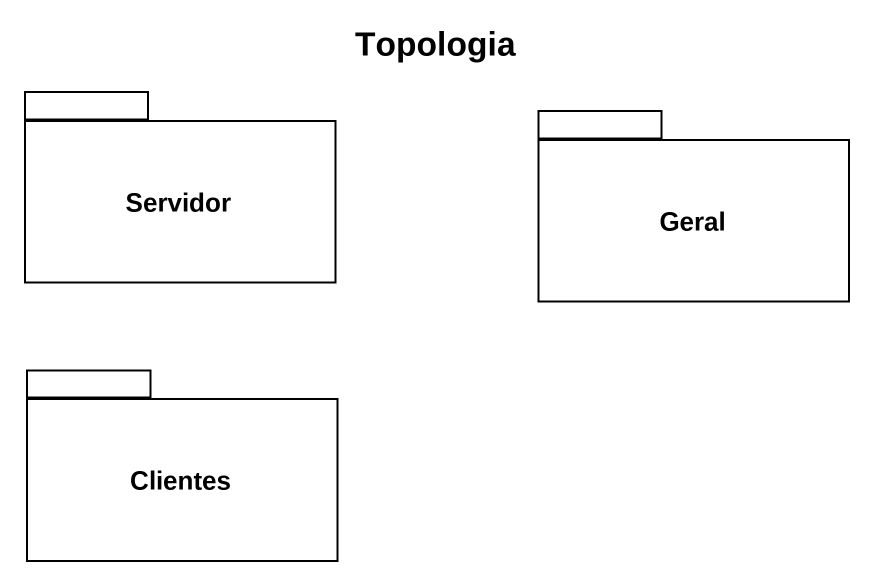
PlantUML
@startuml
title Topologia
package Servidor {
}
package Geral {
}
package Clientes {
}
@enduml
